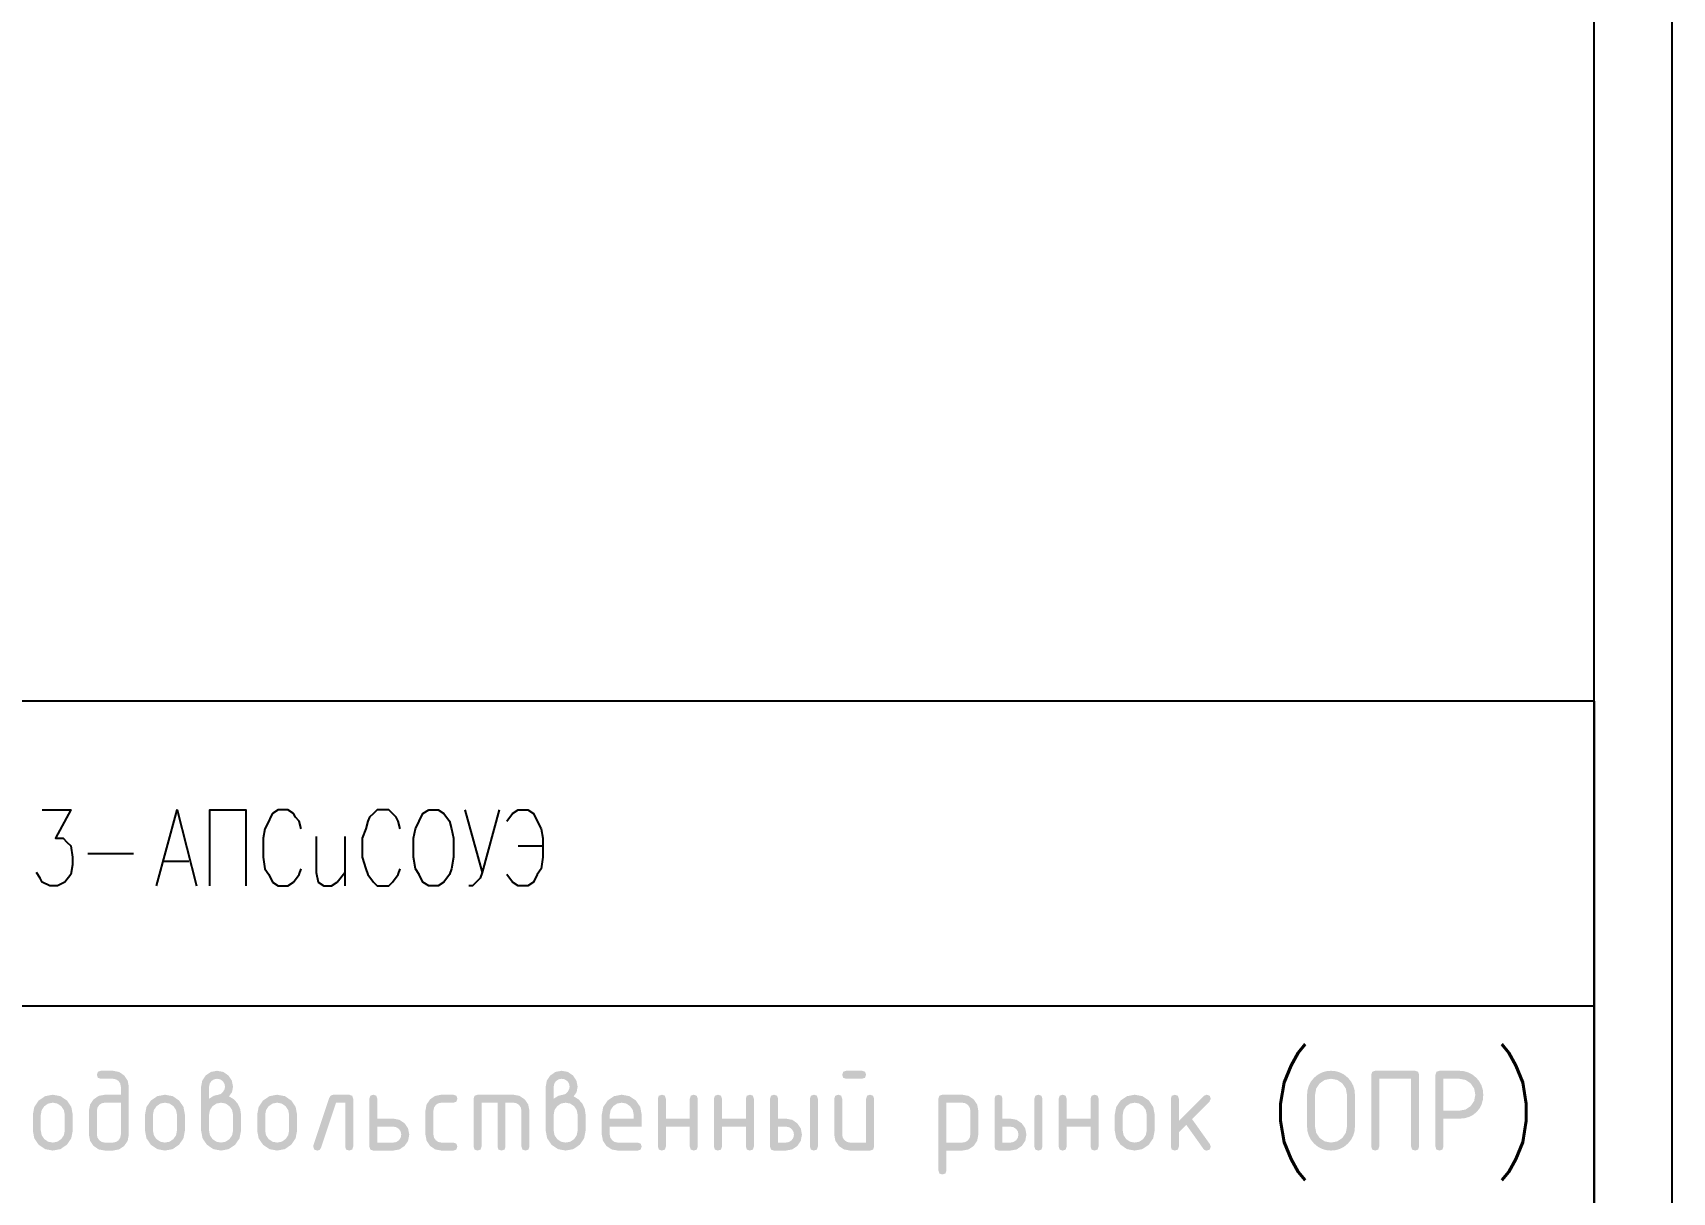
# Model space of a CAD drawing. Header units: millimetres. Extents: x 0 to 420, y 0 to 297.
# Drawn here: x 383.63 to 420.07, y 28.12 to 53.89 of the extents above; entities that cross this region are included whole.
import ezdxf

# ---------------------------------------------------------------- set-up
doc = ezdxf.new("R2010")
doc.units = ezdxf.units.MM
doc.layers.get('0').update_dxf_attribs({"linetype": 'CONTINUOUS'})
doc.styles.get("Standard").update_dxf_attribs({"font": 'STANDARD'})

msp = doc.modelspace()

# ---------------------------------------------------------------- hatches: boundary and pattern name
at = {"true_color": 0x000007}
h = msp.add_hatch(color=0, dxfattribs=at)
h.paths.add_polyline_path([(385.764178, 30.459876), (385.764178, 29.39603), (385.738202, 29.25802), (385.66055, 29.143574), (385.545621, 29.066679), (385.409195, 29.041048), (385.231704, 29.041048), (385.094176, 29.066748), (384.979799, 29.144125), (384.902904, 29.258709), (384.877273, 29.39603), (384.877273, 29.927953), (384.902973, 30.065206), (384.98035, 30.179307), (385.094865, 30.256477), (385.231704, 30.282384), (385.586687, 30.282384), (385.586687, 30.459876), (385.573871, 30.528984), (385.535424, 30.586104), (385.478304, 30.624551), (385.409195, 30.637367), (385.142958, 30.637367), (385.076744, 30.659416), (385.054764, 30.726113), (385.076744, 30.792603), (385.142958, 30.814858), (385.409195, 30.814858), (385.546724, 30.788882), (385.661101, 30.71123), (385.738271, 30.596301)], flags=0)
h.paths.add_polyline_path([(385.586687, 29.39603), (385.586687, 30.105444), (385.231704, 30.105444), (385.163078, 30.092353), (385.106027, 30.05363), (385.06758, 29.996166), (385.054764, 29.927953), (385.054764, 29.39603), (385.067718, 29.3283), (385.107129, 29.270904), (385.164249, 29.231492), (385.231704, 29.218539), (385.409195, 29.218539), (385.477408, 29.231355), (385.534873, 29.269802), (385.573595, 29.327128)], flags=0)
h = msp.add_hatch(color=0, dxfattribs=at)
h.paths.add_polyline_path([(387.548337, 30.193639), (387.656238, 30.260129), (387.755043, 30.282384), (387.807891, 30.297749), (387.857018, 30.34412), (387.891262, 30.401998), (387.902769, 30.459876), (387.889953, 30.528984), (387.851506, 30.586104), (387.794386, 30.624551), (387.725277, 30.637367), (387.656651, 30.624276), (387.5996, 30.585553), (387.561153, 30.528089), (387.548337, 30.459876)], flags=0)
h.paths.add_polyline_path([(387.991514, 30.246004), (388.101137, 30.179789), (388.185542, 30.083396), (388.23963, 29.966469), (388.257751, 29.839207), (388.257751, 29.484225), (388.225161, 29.313072), (388.127665, 29.170032), (387.98428, 29.073294), (387.814023, 29.041048), (387.642871, 29.073363), (387.49983, 29.170583), (387.403092, 29.313555), (387.370846, 29.484225), (387.370846, 30.459876), (387.396546, 30.597404), (387.473923, 30.711781), (387.588438, 30.788951), (387.725277, 30.814858), (387.862806, 30.788882), (387.977183, 30.71123), (388.054353, 30.596301), (388.08026, 30.459876), (388.058005, 30.339091)], flags=0)
h.paths.add_polyline_path([(388.08026, 29.484225), (388.08026, 29.839207), (388.06083, 29.941251), (388.002539, 30.027172), (387.916549, 30.085738), (387.814023, 30.105444), (387.711084, 30.085738), (387.625507, 30.027172), (387.567492, 29.941251), (387.548337, 29.839207), (387.548337, 29.484225), (387.567492, 29.381285), (387.625507, 29.295709), (387.711084, 29.237694), (387.814023, 29.218539), (387.916549, 29.237969), (388.002539, 29.29626), (388.06083, 29.382181)], flags=0)
h = msp.add_hatch(color=0, dxfattribs=at)
h.paths.add_polyline_path([(395.208749, 30.193639), (395.31665, 30.260129), (395.415455, 30.282384), (395.468303, 30.297749), (395.51743, 30.34412), (395.551674, 30.401998), (395.563181, 30.459876), (395.550365, 30.528984), (395.511918, 30.586104), (395.454798, 30.624551), (395.385689, 30.637367), (395.317063, 30.624276), (395.260012, 30.585553), (395.221565, 30.528089), (395.208749, 30.459876)], flags=0)
h.paths.add_polyline_path([(395.651926, 30.246004), (395.761549, 30.179789), (395.845954, 30.083396), (395.900042, 29.966469), (395.918163, 29.839207), (395.918163, 29.484225), (395.885573, 29.313072), (395.788076, 29.170032), (395.644692, 29.073294), (395.474435, 29.041048), (395.303283, 29.073363), (395.160242, 29.170583), (395.063504, 29.313555), (395.031258, 29.484225), (395.031258, 30.459876), (395.056958, 30.597404), (395.134335, 30.711781), (395.24885, 30.788951), (395.385689, 30.814858), (395.523218, 30.788882), (395.637595, 30.71123), (395.714765, 30.596301), (395.740672, 30.459876), (395.718417, 30.339091)], flags=0)
h.paths.add_polyline_path([(395.740672, 29.484225), (395.740672, 29.839207), (395.721242, 29.941251), (395.662951, 30.027172), (395.576961, 30.085738), (395.474435, 30.105444), (395.371496, 30.085738), (395.285919, 30.027172), (395.227904, 29.941251), (395.208749, 29.839207), (395.208749, 29.484225), (395.227904, 29.381285), (395.285919, 29.295709), (395.371496, 29.237694), (395.474435, 29.218539), (395.576961, 29.237969), (395.662951, 29.29626), (395.721242, 29.382181)], flags=0)
h = msp.add_hatch(color=0, dxfattribs=at)
h.paths.add_polyline_path([(402.331789, 30.193639), (402.331789, 29.129793), (402.309533, 29.063096), (402.243043, 29.041048), (401.799315, 29.041048), (401.661786, 29.066679), (401.547409, 29.143574), (401.470515, 29.25802), (401.444883, 29.39603), (401.444883, 30.193639), (401.466932, 30.260129), (401.533629, 30.282384), (401.600119, 30.260129), (401.622374, 30.193639), (401.622374, 29.39603), (401.635328, 29.3283), (401.67474, 29.270904), (401.73186, 29.231492), (401.799315, 29.218539), (402.154297, 29.218539), (402.154297, 30.193639), (402.176346, 30.260129), (402.243043, 30.282384), (402.309533, 30.260129)], flags=0)
h.paths.add_polyline_path([(402.063898, 30.637367), (401.710569, 30.637367), (401.644354, 30.659416), (401.622374, 30.726113), (401.644354, 30.792603), (401.710569, 30.814858), (402.063898, 30.814858), (402.130388, 30.792603), (402.152644, 30.726113), (402.130388, 30.659416)], flags=0)
h = msp.add_hatch(color=0, dxfattribs=at)
h.paths.add_polyline_path([(412.84374, 29.57297), (412.84374, 30.282384), (412.817833, 30.419913), (412.740662, 30.53429), (412.626285, 30.61146), (412.488757, 30.637367), (412.351022, 30.61146), (412.236852, 30.53429), (412.159957, 30.419913), (412.134326, 30.282384), (412.134326, 29.57297), (412.159957, 29.435442), (412.236852, 29.321065), (412.351022, 29.24417), (412.488757, 29.218539), (412.626285, 29.24417), (412.740662, 29.321065), (412.817833, 29.435442)], flags=0)
h.paths.add_polyline_path([(413.02068, 29.57297), (413.010879, 29.466947), (412.981544, 29.368883), (412.932778, 29.27888), (412.864686, 29.197041), (412.782848, 29.128717), (412.692845, 29.079977), (412.59478, 29.050771), (412.488757, 29.041048), (412.382416, 29.050771), (412.284187, 29.079977), (412.194124, 29.128717), (412.112277, 29.197041), (412.044271, 29.27888), (411.995695, 29.368883), (411.96655, 29.466947), (411.956834, 29.57297), (411.956834, 30.282384), (411.96655, 30.388416), (411.995695, 30.486541), (412.044271, 30.576707), (412.112277, 30.658864), (412.194124, 30.726957), (412.284187, 30.775722), (412.382416, 30.805057), (412.488757, 30.814858), (412.595331, 30.805143), (412.693534, 30.775998), (412.783468, 30.727422), (412.865237, 30.659416), (412.933243, 30.57756), (412.981819, 30.487436), (413.010965, 30.389045), (413.02068, 30.282384)], flags=0)
for points in [[(413.472059, 30.814858), (414.358413, 30.814858), (414.424903, 30.792603), (414.447159, 30.726113), (414.447159, 29.129793), (414.424903, 29.063096), (414.358413, 29.041048), (414.292198, 29.063096), (414.270218, 29.129793), (414.270218, 30.637367), (413.560804, 30.637367), (413.560804, 29.129793), (413.538549, 29.063096), (413.472059, 29.041048), (413.405362, 29.063096), (413.383313, 29.129793), (413.383313, 30.726113), (413.405362, 30.792603)], [(390.307596, 30.282384), (390.662579, 30.282384), (390.729069, 30.260129), (390.751325, 30.193639), (390.751325, 29.129793), (390.729069, 29.063096), (390.662579, 29.041048), (390.595882, 29.063096), (390.573833, 29.129793), (390.573833, 30.105444), (390.370986, 30.105444), (390.036398, 29.101681), (390.005324, 29.056068), (389.953165, 29.041048), (389.886468, 29.063441), (389.864419, 29.130896), (389.868278, 29.157905), (390.218851, 30.210175), (390.253095, 30.264263)], [(392.535484, 29.927953), (392.535484, 29.39603), (392.548437, 29.3283), (392.587849, 29.270904), (392.644969, 29.231492), (392.712424, 29.218539), (392.978661, 29.218539), (393.045151, 29.196284), (393.067407, 29.129793), (393.045151, 29.063096), (392.978661, 29.041048), (392.712424, 29.041048), (392.574896, 29.066679), (392.460519, 29.143574), (392.383624, 29.25802), (392.357993, 29.39603), (392.357993, 29.927953), (392.383624, 30.065206), (392.460519, 30.179307), (392.574896, 30.256477), (392.712424, 30.282384), (392.978661, 30.282384), (393.045151, 30.260129), (393.067407, 30.193639), (393.045151, 30.127424), (392.978661, 30.105444), (392.712424, 30.105444), (392.643798, 30.092353), (392.586747, 30.05363), (392.5483, 29.996166)], [(393.516597, 30.282384), (394.314757, 30.282384), (394.451114, 30.256408), (394.56556, 30.178756), (394.643212, 30.06431), (394.669188, 29.927953), (394.669188, 29.129793), (394.646933, 29.063096), (394.580443, 29.041048), (394.513746, 29.063096), (394.491697, 29.129793), (394.491697, 29.927953), (394.478881, 29.996855), (394.440434, 30.054181), (394.383383, 30.092628), (394.314757, 30.105444), (394.137266, 30.105444), (394.137266, 29.129793), (394.11501, 29.063096), (394.04852, 29.041048), (393.981823, 29.063096), (393.959774, 29.129793), (393.959774, 30.105444), (393.605343, 30.105444), (393.605343, 29.129793), (393.583088, 29.063096), (393.516597, 29.041048), (393.4499, 29.063096), (393.427852, 29.129793), (393.427852, 30.193639), (393.4499, 30.260129)], [(397.702322, 29.57297), (397.702322, 29.129793), (397.680067, 29.063096), (397.613577, 29.041048), (397.54688, 29.063096), (397.524831, 29.129793), (397.524831, 30.193639), (397.54688, 30.260129), (397.613577, 30.282384), (397.680067, 30.260129), (397.702322, 30.193639), (397.702322, 29.750462), (398.234245, 29.750462), (398.234245, 30.193639), (398.256294, 30.260129), (398.322991, 30.282384), (398.389481, 30.260129), (398.411737, 30.193639), (398.411737, 29.129793), (398.389481, 29.063096), (398.322991, 29.041048), (398.256294, 29.063096), (398.234245, 29.129793), (398.234245, 29.57297)], [(398.949109, 29.57297), (398.949109, 29.129793), (398.926854, 29.063096), (398.860363, 29.041048), (398.793666, 29.063096), (398.771618, 29.129793), (398.771618, 30.193639), (398.793666, 30.260129), (398.860363, 30.282384), (398.926854, 30.260129), (398.949109, 30.193639), (398.949109, 29.750462), (399.481032, 29.750462), (399.481032, 30.193639), (399.50308, 30.260129), (399.569778, 30.282384), (399.636268, 30.260129), (399.658523, 30.193639), (399.658523, 29.129793), (399.636268, 29.063096), (399.569778, 29.041048), (399.50308, 29.063096), (399.481032, 29.129793), (399.481032, 29.57297)], [(406.612286, 29.57297), (406.612286, 29.129793), (406.59003, 29.063096), (406.52354, 29.041048), (406.456843, 29.063096), (406.434794, 29.129793), (406.434794, 30.193639), (406.456843, 30.260129), (406.52354, 30.282384), (406.59003, 30.260129), (406.612286, 30.193639), (406.612286, 29.750462), (407.144208, 29.750462), (407.144208, 30.193639), (407.166257, 30.260129), (407.232954, 30.282384), (407.299444, 30.260129), (407.3217, 30.193639), (407.3217, 29.129793), (407.299444, 29.063096), (407.232954, 29.041048), (407.166257, 29.063096), (407.144208, 29.129793), (407.144208, 29.57297)], [(409.105859, 29.699199), (409.663137, 30.257028), (409.726527, 30.282384), (409.793018, 30.260129), (409.815273, 30.193639), (409.788263, 30.131903), (409.398554, 29.742193), (409.797634, 29.181056), (409.815273, 29.12814), (409.793018, 29.062683), (409.726527, 29.041048), (409.684221, 29.05028), (409.652664, 29.07853), (409.270672, 29.614863), (409.105859, 29.449498), (409.105859, 29.129793), (409.083603, 29.063096), (409.017113, 29.041048), (408.950416, 29.063096), (408.928367, 29.129793), (408.928367, 30.193639), (408.950416, 30.260129), (409.017113, 30.282384), (409.083603, 30.260129), (409.105859, 30.193639)]]:
    msp.add_hatch(color=0, dxfattribs=at).paths.add_polyline_path(points, flags=0)
h = msp.add_hatch(color=0, dxfattribs=at)
h.paths.add_polyline_path([(414.898537, 30.814858), (415.341715, 30.814858), (415.448289, 30.805143), (415.546491, 30.775998), (415.636425, 30.727422), (415.718195, 30.659416), (415.786201, 30.57756), (415.834777, 30.487436), (415.863922, 30.389045), (415.873637, 30.282384), (415.864353, 30.169644), (415.836568, 30.067962), (415.790387, 29.977442), (415.725912, 29.898187), (415.646425, 29.83348), (415.555931, 29.787324), (415.454378, 29.759669), (415.341715, 29.750462), (414.987283, 29.750462), (414.987283, 29.129793), (414.965028, 29.063096), (414.898537, 29.041048), (414.83184, 29.063096), (414.809792, 29.129793), (414.809792, 30.726113), (414.83184, 30.792603)], flags=0)
h.paths.add_polyline_path([(414.987283, 30.637367), (414.987283, 29.927953), (415.341715, 29.927953), (415.479243, 29.953584), (415.59362, 30.030479), (415.67079, 30.144856), (415.696697, 30.282384), (415.67079, 30.419913), (415.59362, 30.53429), (415.479243, 30.61146), (415.341715, 30.637367)], flags=0)
h = msp.add_hatch(color=0, dxfattribs=at)
h.paths.add_polyline_path([(383.630486, 29.484225), (383.630486, 29.839207), (383.662801, 30.009464), (383.760022, 30.152849), (383.902993, 30.249863), (384.073663, 30.282384), (384.24578, 30.250207), (384.388958, 30.153951), (384.485214, 30.011255), (384.517391, 29.839207), (384.517391, 29.484225), (384.484801, 29.313555), (384.387305, 29.170583), (384.24392, 29.073363), (384.073663, 29.041048), (383.902993, 29.073363), (383.760022, 29.170583), (383.662801, 29.313555)], flags=0)
h.paths.add_polyline_path([(384.3399, 29.484225), (384.3399, 29.839207), (384.320194, 29.941251), (384.261628, 30.027172), (384.175707, 30.085738), (384.073663, 30.105444), (383.971413, 30.085738), (383.885699, 30.027172), (383.827408, 29.941251), (383.807977, 29.839207), (383.807977, 29.484225), (383.827132, 29.381285), (383.885148, 29.295709), (383.970724, 29.237694), (384.073663, 29.218539), (384.175707, 29.237969), (384.261628, 29.29626), (384.320194, 29.382181)], flags=0)
h = msp.add_hatch(color=0, dxfattribs=at)
h.paths.add_polyline_path([(386.124059, 29.484225), (386.124059, 29.839207), (386.156374, 30.009464), (386.253595, 30.152849), (386.396566, 30.249863), (386.567236, 30.282384), (386.739353, 30.250207), (386.882532, 30.153951), (386.978788, 30.011255), (387.010965, 29.839207), (387.010965, 29.484225), (386.978374, 29.313555), (386.880878, 29.170583), (386.737493, 29.073363), (386.567236, 29.041048), (386.396566, 29.073363), (386.253595, 29.170583), (386.156374, 29.313555)], flags=0)
h.paths.add_polyline_path([(386.833473, 29.484225), (386.833473, 29.839207), (386.813767, 29.941251), (386.755201, 30.027172), (386.66928, 30.085738), (386.567236, 30.105444), (386.464986, 30.085738), (386.379272, 30.027172), (386.320981, 29.941251), (386.301551, 29.839207), (386.301551, 29.484225), (386.320705, 29.381285), (386.378721, 29.295709), (386.464297, 29.237694), (386.567236, 29.218539), (386.66928, 29.237969), (386.755201, 29.29626), (386.813767, 29.382181)], flags=0)
h = msp.add_hatch(color=0, dxfattribs=at)
h.paths.add_polyline_path([(388.617633, 29.484225), (388.617633, 29.839207), (388.649948, 30.009464), (388.747168, 30.152849), (388.89014, 30.249863), (389.06081, 30.282384), (389.232927, 30.250207), (389.376105, 30.153951), (389.472361, 30.011255), (389.504538, 29.839207), (389.504538, 29.484225), (389.471947, 29.313555), (389.374451, 29.170583), (389.231066, 29.073363), (389.06081, 29.041048), (388.89014, 29.073363), (388.747168, 29.170583), (388.649948, 29.313555)], flags=0)
h.paths.add_polyline_path([(389.327047, 29.484225), (389.327047, 29.839207), (389.307341, 29.941251), (389.248774, 30.027172), (389.162853, 30.085738), (389.06081, 30.105444), (388.958559, 30.085738), (388.872845, 30.027172), (388.814554, 29.941251), (388.795124, 29.839207), (388.795124, 29.484225), (388.814279, 29.381285), (388.872294, 29.295709), (388.95787, 29.237694), (389.06081, 29.218539), (389.162853, 29.237969), (389.248774, 29.29626), (389.307341, 29.382181)], flags=0)
h = msp.add_hatch(color=0, dxfattribs=at)
h.paths.add_polyline_path([(391.998111, 29.39603), (391.972204, 29.25802), (391.895034, 29.143574), (391.780657, 29.066679), (391.643129, 29.041048), (391.199952, 29.041048), (391.133254, 29.063096), (391.111206, 29.129793), (391.111206, 30.193639), (391.133254, 30.260129), (391.199952, 30.282384), (391.266442, 30.260129), (391.288697, 30.193639), (391.288697, 29.750462), (391.643129, 29.750462), (391.780657, 29.724486), (391.895034, 29.646833), (391.972204, 29.532387)], flags=0)
h.paths.add_polyline_path([(391.82062, 29.39603), (391.807804, 29.464656), (391.769357, 29.521707), (391.712237, 29.560155), (391.643129, 29.57297), (391.288697, 29.57297), (391.288697, 29.218539), (391.643129, 29.218539), (391.711342, 29.231355), (391.768806, 29.269802), (391.807529, 29.327128)], flags=0)
h = msp.add_hatch(color=0, dxfattribs=at)
h.paths.add_polyline_path([(396.721222, 30.105444), (396.618971, 30.085738), (396.533257, 30.027172), (396.474966, 29.941251), (396.455536, 29.839207), (396.455536, 29.750462), (396.987459, 29.750462), (396.987459, 29.839207), (396.967753, 29.941251), (396.909186, 30.027172), (396.823265, 30.085738)], flags=0)
h.paths.add_polyline_path([(396.455536, 29.57297), (396.455536, 29.39603), (396.468489, 29.3283), (396.507901, 29.270904), (396.565021, 29.231492), (396.632476, 29.218539), (397.076204, 29.218539), (397.142695, 29.196284), (397.16495, 29.129793), (397.142695, 29.063096), (397.076204, 29.041048), (396.632476, 29.041048), (396.494948, 29.066679), (396.380571, 29.143574), (396.303676, 29.25802), (396.278045, 29.39603), (396.278045, 29.839207), (396.31036, 30.009464), (396.40758, 30.152849), (396.550552, 30.249863), (396.721222, 30.282384), (396.893339, 30.250207), (397.036517, 30.153951), (397.132773, 30.011255), (397.16495, 29.839207), (397.16495, 29.57297)], flags=0)
h = msp.add_hatch(color=0, dxfattribs=at)
h.paths.add_polyline_path([(400.727819, 29.39603), (400.701911, 29.25802), (400.624741, 29.143574), (400.510364, 29.066679), (400.372836, 29.041048), (400.10715, 29.041048), (400.040453, 29.063096), (400.018404, 29.129793), (400.018404, 30.193639), (400.040453, 30.260129), (400.10715, 30.282384), (400.17364, 30.260129), (400.195896, 30.193639), (400.195896, 29.750462), (400.372836, 29.750462), (400.510364, 29.724554), (400.624741, 29.647384), (400.701911, 29.533283)], flags=0)
h.paths.add_polyline_path([(400.550327, 29.39603), (400.537511, 29.464656), (400.499064, 29.521707), (400.441944, 29.560155), (400.372836, 29.57297), (400.195896, 29.57297), (400.195896, 29.218539), (400.372836, 29.218539), (400.441049, 29.231355), (400.498513, 29.269802), (400.537236, 29.327128)], flags=0)
h.paths.add_polyline_path([(400.90531, 30.193639), (400.92729, 30.260129), (400.993504, 30.282384), (401.059995, 30.260129), (401.08225, 30.193639), (401.08225, 29.129793), (401.059995, 29.063096), (400.993504, 29.041048), (400.92729, 29.063096), (400.90531, 29.129793)], flags=0)
h = msp.add_hatch(color=0, dxfattribs=at)
h.paths.add_polyline_path([(403.761529, 30.193639), (403.783577, 30.260129), (403.850275, 30.282384), (404.293452, 30.282384), (404.43098, 30.256477), (404.545357, 30.179307), (404.622527, 30.065206), (404.648434, 29.927953), (404.648434, 29.39603), (404.622527, 29.258709), (404.545357, 29.144125), (404.43098, 29.066748), (404.293452, 29.041048), (403.93902, 29.041048), (403.93902, 28.59787), (403.916765, 28.53138), (403.850275, 28.509125), (403.783577, 28.53138), (403.761529, 28.59787)], flags=0)
h.paths.add_polyline_path([(403.93902, 30.105444), (403.93902, 29.218539), (404.293452, 29.218539), (404.361664, 29.231355), (404.419129, 29.269802), (404.457852, 29.327128), (404.470943, 29.39603), (404.470943, 29.927953), (404.458127, 29.996855), (404.41968, 30.054181), (404.36256, 30.092628), (404.293452, 30.105444)], flags=0)
h = msp.add_hatch(color=0, dxfattribs=at)
h.paths.add_polyline_path([(405.71773, 29.39603), (405.691822, 29.25802), (405.614652, 29.143574), (405.500275, 29.066679), (405.362747, 29.041048), (405.097061, 29.041048), (405.030364, 29.063096), (405.008315, 29.129793), (405.008315, 30.193639), (405.030364, 30.260129), (405.097061, 30.282384), (405.163551, 30.260129), (405.185807, 30.193639), (405.185807, 29.750462), (405.362747, 29.750462), (405.500275, 29.724554), (405.614652, 29.647384), (405.691822, 29.533283)], flags=0)
h.paths.add_polyline_path([(405.540238, 29.39603), (405.527422, 29.464656), (405.488975, 29.521707), (405.431856, 29.560155), (405.362747, 29.57297), (405.185807, 29.57297), (405.185807, 29.218539), (405.362747, 29.218539), (405.43096, 29.231355), (405.488424, 29.269802), (405.527147, 29.327128)], flags=0)
h.paths.add_polyline_path([(405.895221, 30.193639), (405.917201, 30.260129), (405.983415, 30.282384), (406.049906, 30.260129), (406.072161, 30.193639), (406.072161, 29.129793), (406.049906, 29.063096), (405.983415, 29.041048), (405.917201, 29.063096), (405.895221, 29.129793)], flags=0)
h = msp.add_hatch(color=0, dxfattribs=at)
h.paths.add_polyline_path([(407.681581, 29.484225), (407.681581, 29.839207), (407.713896, 30.009464), (407.811116, 30.152849), (407.954088, 30.249863), (408.124758, 30.282384), (408.296875, 30.250207), (408.440053, 30.153951), (408.536309, 30.011255), (408.568486, 29.839207), (408.568486, 29.484225), (408.535896, 29.313555), (408.438399, 29.170583), (408.295015, 29.073363), (408.124758, 29.041048), (407.954088, 29.073363), (407.811116, 29.170583), (407.713896, 29.313555)], flags=0)
h.paths.add_polyline_path([(408.390995, 29.484225), (408.390995, 29.839207), (408.371289, 29.941251), (408.312722, 30.027172), (408.226802, 30.085738), (408.124758, 30.105444), (408.022508, 30.085738), (407.936794, 30.027172), (407.878503, 29.941251), (407.859072, 29.839207), (407.859072, 29.484225), (407.878227, 29.381285), (407.936242, 29.295709), (408.021818, 29.237694), (408.124758, 29.218539), (408.226802, 29.237969), (408.312722, 29.29626), (408.371289, 29.382181)], flags=0)

# ---------------------------------------------------------------- linework, layer by layer
at = {"color": 0, "true_color": 0x000007}
for points in [[(0.211668, 0), (420.073667, 0), (420.073667, 296.925999), (0.211668, 296.925999)], [(7.239002, 1.735667), (418.338, 1.735667), (418.338, 295.190332), (7.239002, 295.190332)], [(392.43, 36.618333), (392.641667, 36.618333), (392.768667, 36.533667), (392.895667, 36.364333), (392.938, 36.195), (392.980333, 35.983333), (392.980333, 35.56), (392.938, 35.306), (392.895667, 35.179), (392.768667, 35.009667), (392.641667, 34.925), (392.43, 34.925), (392.303, 35.009667), (392.218333, 35.179), (392.133667, 35.306), (392.091333, 35.56), (392.091333, 35.983333), (392.133667, 36.195), (392.218333, 36.364333), (392.303, 36.533667)]]:
    msp.add_lwpolyline(points, close=True, dxfattribs=at)
for points in [[(418.338, 39.031333), (292.862, 39.031333)], [(418.338, 39.031333), (418.338, 1.735667)], [(383.836333, 36.618333), (384.471333, 36.618333), (384.132667, 35.983333), (384.302, 35.983333), (384.386667, 35.898667), (384.471333, 35.814), (384.513667, 35.56), (384.513667, 35.390667), (384.471333, 35.179), (384.344333, 35.009667), (384.175, 34.925), (384.005667, 34.925), (383.836333, 35.009667), (383.794, 35.094333), (383.709333, 35.221333)], [(386.376333, 34.925), (386.842, 36.618333), (387.265333, 34.925)], [(387.561667, 34.925), (387.561667, 36.618333), (388.366, 36.618333), (388.366, 34.925)], [(389.593667, 36.195), (389.551333, 36.364333), (389.466667, 36.449), (389.424333, 36.533667), (389.297333, 36.618333), (389.085667, 36.618333), (388.958667, 36.533667), (388.916333, 36.449), (388.874, 36.364333), (388.789333, 36.195), (388.747, 35.983333), (388.747, 35.56), (388.789333, 35.306), (388.874, 35.179), (388.958667, 35.009667), (389.085667, 34.925), (389.297333, 34.925), (389.424333, 35.009667), (389.551333, 35.179), (389.593667, 35.306)], [(391.795, 36.195), (391.752667, 36.364333), (391.710333, 36.449), (391.625667, 36.533667), (391.541, 36.618333), (391.287, 36.618333), (391.202333, 36.533667), (391.117667, 36.449), (391.075333, 36.364333), (391.033, 36.195), (390.948333, 35.983333), (390.948333, 35.56), (391.033, 35.306), (391.075333, 35.179), (391.202333, 35.009667), (391.287, 34.925), (391.541, 34.925), (391.625667, 35.009667), (391.752667, 35.179), (391.795, 35.306)], [(393.234333, 36.618333), (393.615333, 35.221333)], [(393.996333, 36.618333), (393.615333, 35.221333), (393.573, 35.094333), (393.488333, 35.009667), (393.403667, 34.925), (393.319, 34.925)], [(394.165667, 36.364333), (394.292667, 36.533667), (394.419667, 36.618333), (394.631333, 36.618333), (394.758333, 36.533667), (394.843, 36.364333), (394.927667, 36.195), (394.97, 35.983333), (394.97, 35.56), (394.927667, 35.306), (394.843, 35.179), (394.758333, 35.009667), (394.631333, 34.925), (394.419667, 34.925), (394.292667, 35.009667), (394.165667, 35.179)], [(389.932333, 36.025667), (389.932333, 35.221333), (389.974667, 35.009667), (390.101667, 34.925), (390.271, 34.925), (390.398, 35.009667), (390.567333, 35.221333)], [(390.567333, 36.025667), (390.567333, 34.925)], [(394.419667, 35.814), (394.97, 35.814)], [(384.852333, 35.644667), (385.868333, 35.644667)], [(386.545667, 35.475333), (387.096, 35.475333)], [(336.973333, 32.258), (418.338, 32.258)]]:
    msp.add_lwpolyline(points, dxfattribs=at)

# ---------------------------------------------------------------- texts
at = {"color": 0, "true_color": 0x000007, "char_height": 1.984469, "width": 0.22049634, "attachment_point": 1}
for s, insert in [('(', (411.059629, 31.025521)), (')', (416.05519, 31.025521))]:
    msp.add_mtext(s, dxfattribs=dict(at, insert=insert))

doc.saveas('drawing.dxf')
